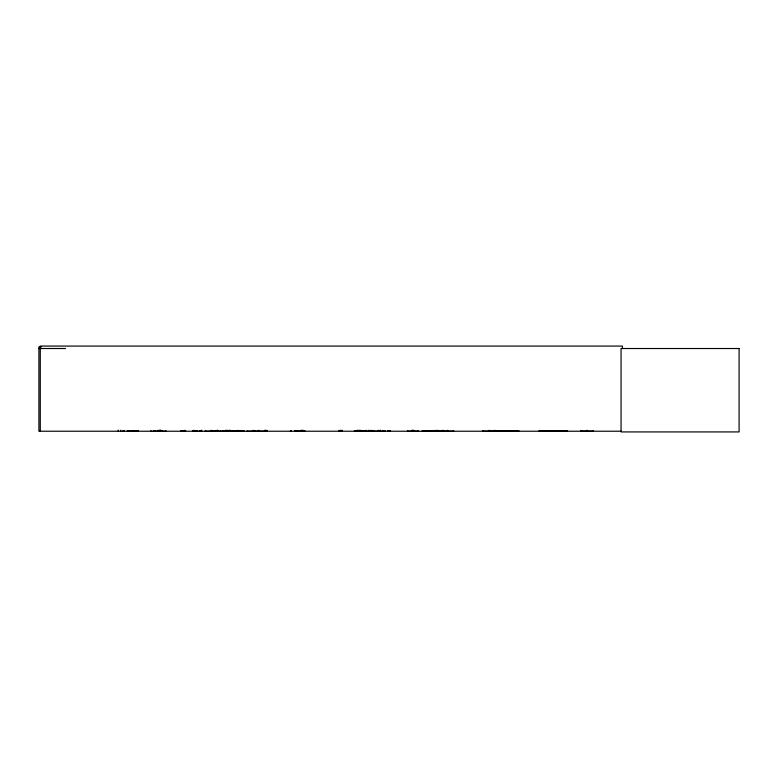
<?xml version="1.0" encoding="UTF-8"?>
<svg xmlns="http://www.w3.org/2000/svg" width="778" height="778" viewBox="0 0 778 778"><rect width="100%" height="100%" fill="white"/><g stroke="black" fill="none" stroke-linecap="round" stroke-linejoin="round"><path stroke-width="1.17" d="M431.42 431.197L431.42 430.535M443.927 431.197L444.014 430.535M362.363 431.119L362.392 430.535M384.838 431.119L384.857 430.594L384.896 431.226L354.301 431.158M247.034 431.226L265.288 431.158M205.032 431.226L243.854 431.177M215.263 431.119L215.341 430.535M566.89 431.226L567.298 430.856L538.882 431.226L567.551 431.187L567.288 430.565M540.078 431.207L540.593 431.187M560.004 431.207L560.131 430.565M560.442 430.565L560.111 430.856M561.415 431.226L561.638 430.565M297.789 431.226L304.636 430.594M180.593 431.226L185.504 430.594M160.618 431.119L160.725 430.594L160.813 431.226M160.696 431.119L160.569 430.185M199.256 431.158L199.771 430.594M368.48 431.119L368.5 430.594M549.375 431.022L550.124 431.207M552.477 430.565L551.719 431.207M563.972 431.207L564.138 430.565M564.108 431.022L564.789 430.565M567.074 431.207L538.998 431.022M482.934 431.138L518.722 431.177M483.196 431.138L483.245 430.594M493.388 431.138L493.437 430.594M430.662 431.138L430.711 430.594M440.251 431.138L440.309 430.594M298.237 431.138L298.314 430.594M160.171 431.138L159.986 430.185M41.331 346.949L38.9 346.949L38.9 431.226L621.214 431.226M38.9 348.515L65.585 348.515M228.265 430.681L243.845 430.681M422.318 430.681L437.888 430.681M490.052 430.681L518.712 430.681M228.236 430.905L243.874 430.905M422.279 430.905L437.917 430.886M490.014 430.886L518.741 430.905M193.061 430.594L197.952 431.158M267.039 431.119L267.476 431.138M422.298 431.177L453.73 431.158M580.923 431.051L593.429 431.138L593.429 430.535M197.486 431.138L197.398 430.594M230.473 431.119L230.453 430.36M222.907 431.138L222.839 430.594L222.771 431.226M243.037 431.138L242.969 430.594M448.507 431.138L448.449 430.594L448.391 431.226M223.082 431.119L223.014 430.535M500.857 431.138L500.799 430.594M362.033 431.119L361.964 430.535M254.805 431.138L254.756 430.594M418.7 431.138L407.604 431.138M418.447 431.119L418.389 430.535M453.516 431.138L453.477 430.594L453.438 431.226M442.371 431.226L442.118 430.594L442.079 431.226M366.059 431.138L366.068 430.36M365.913 431.119L365.884 430.535M227.886 431.051L227.886 430.594M622.429 348.515L622.429 346.074L40.271 346.074L40.271 431.226M587.4 430.36L587.4 431.226M586.962 430.36L586.962 431.226M580.923 430.535L580.923 431.226M500.75 430.535L500.75 431.226M495.032 430.36L495.032 431.226M494.672 430.36L494.672 431.226M493.485 430.535L493.485 431.226M489.381 430.36L489.381 431.226M489.022 430.36L489.022 431.226M483.303 430.535L483.303 431.226M448.206 430.535L448.206 431.226M447.379 430.36L447.379 431.226M446.98 430.36L446.98 431.226M443.304 430.36L443.304 431.226M442.906 430.36L442.867 431.226M442.536 430.36L442.536 431.226M440.367 430.535L440.367 431.226M438.802 430.535L438.802 431.226M437.907 430.36L437.965 431.226M437.537 430.36L437.469 431.226M436.847 430.535L436.847 431.226M436.623 430.36L436.623 431.226M436.293 430.36L436.293 431.226M435.661 430.535L435.661 431.226M435.583 430.535L435.583 431.226M434.231 430.36L434.231 431.226M430.769 430.535L430.769 431.226M413.663 430.185L413.663 431.226M412.457 430.36L412.457 431.226L412.418 430.185M412.077 430.36L412.077 431.226M407.516 430.535L407.516 431.226M390.109 430.535L390.109 431.226M389.836 430.535L389.836 431.226M388.912 430.535L388.912 431.226M388.31 430.535L388.31 431.226M387.541 430.535L387.541 431.226M383.885 430.535L383.885 431.226M383.204 430.535L383.204 431.226M380.286 430.185L380.335 431.226M379.956 430.36L379.956 431.226M378.176 430.185L377.904 431.226M374.403 430.535L374.403 431.226M374.024 430.535L374.024 431.226M372.147 430.535L372.147 431.226M371.709 430.36L371.709 431.226M371.291 430.36L371.291 431.226M370.017 430.36L370.017 431.226M368.996 430.36L368.996 431.226M368.577 430.36L368.587 431.226M366.428 430.36L366.428 431.226M364.882 430.535L364.882 431.226M362.723 430.535L362.723 431.226M360.778 430.36L360.778 431.226M360.418 430.36L360.418 431.226M359.436 430.185L359.436 431.226M358.473 430.36L358.473 431.226M358.259 430.36L358.259 431.226M357.326 430.185L357.326 431.226M356.402 430.535L356.402 431.226M354.7 430.535L354.7 431.226M342.096 430.185L342.096 431.226M340.842 430.185L340.842 431.226M339.033 430.185L339.033 431.226M304.713 430.535L304.713 431.226M302.856 430.36L302.856 431.226M302.642 430.36L302.642 431.226M302.224 430.185L302.224 431.226M301.008 430.185L301.008 431.226M298.382 430.535L298.382 431.226M297.342 430.535L297.342 431.226M296.788 430.535L296.788 431.226M295.844 430.535L295.844 431.226M294.774 430.535L294.774 431.226M291.371 430.535L291.371 431.226M291.196 430.535L291.196 431.226M290.437 430.535L290.437 431.226M266.922 430.535L266.922 431.226M266.844 430.535L266.844 431.226M266.105 430.185L266.105 431.226M265.493 430.36L265.493 431.226M264.89 430.185L264.89 431.226M259.171 430.36L259.171 431.226M258.811 430.36L258.811 431.226M257.625 430.535L257.625 431.226M254.707 430.535L254.707 431.226M253.521 430.36L253.521 431.226M253.161 430.36L253.161 431.226M247.443 430.535L247.443 431.226M242.901 430.535L242.901 431.226M238.029 430.36L238.029 431.226M237.757 430.36L237.757 431.226M235.044 430.535L235.044 431.226M233.167 430.535L233.167 431.226M230.385 430.535L230.385 431.226M230.181 430.36L230.181 431.226M229.432 430.185L229.432 431.226M227.798 430.535L227.798 431.226M227.623 430.185L227.623 431.226M225.61 430.36L225.61 431.226M225.348 430.36L225.309 431.226M220.456 430.535L220.456 431.226M217.889 430.36L217.889 431.226M217.626 430.36L217.626 431.226M217.393 430.36L217.393 431.226M217.052 430.36L217.052 431.226M213.143 430.535L213.143 431.226M212.841 430.535L212.841 431.226M211.422 430.36L211.422 431.226M211.081 430.36L211.081 431.226M205.46 430.535L205.46 431.226M201.687 430.185L201.687 431.226M201.278 430.36L201.288 431.226M199.858 430.535L199.936 431.226M197.32 430.535L197.32 431.226M193.917 430.36L193.917 431.226M193.771 430.36L193.771 431.226M192.973 430.535L192.973 431.226M185.582 430.535L185.582 431.226M184.794 430.36L184.794 431.226M184.639 430.36L184.639 431.226M181.245 430.535L181.245 431.226M165.84 430.535L165.84 431.226L153.324 431.197L153.334 430.535M162.164 430.36L162.164 431.226M159.791 430.36L159.811 431.226M159.364 430.36L159.373 431.226M158.129 430.185L158.129 431.226M157.613 430.535L157.613 431.226M155.017 430.535L155.017 431.226M154.316 430.535L154.355 431.226M153.655 430.535L153.655 431.226M151.01 430.535L151.01 431.226M138.241 430.535L138.241 431.226M137.988 430.535L137.939 431.226M137.716 430.535L137.716 431.226M137.443 430.535L137.443 431.226M137.317 430.535L137.317 431.226M137.123 430.535L137.161 431.226M136.296 430.535L136.296 431.226M136.189 430.535L136.189 431.226M136.053 430.535L136.053 431.226M135.673 430.535L135.742 431.226M135.596 430.535L135.596 431.226M135.391 430.535L135.391 431.226M135.158 430.535L135.158 431.226M135.032 430.535L135.032 431.226M134.857 430.535L134.857 431.226M134.594 430.535L134.594 431.226M134.361 430.535L134.361 431.226M133.933 430.535L133.933 431.226M133.728 430.535L133.728 431.226M132.571 430.535L132.542 431.226L132.513 430.535M132.299 430.535L132.299 431.226M132.124 430.535L132.124 431.226M131.638 430.535L131.628 431.226M131.336 430.535L131.375 431.226M129.877 430.535L129.877 431.226M129.323 430.535L129.323 431.226M128.38 430.535L128.38 431.226M127.31 430.535L127.31 431.226M123.897 430.535L123.897 431.226M123.731 430.535L123.731 431.226M122.973 430.535L122.973 431.226M120.716 430.185L120.716 431.226M118.275 430.185L118.275 431.226M739.1 348.515L621.058 348.515L621.058 431.926L739.1 431.926L739.1 348.515M490.665 431.138L490.617 430.594L490.568 431.226M226.369 431.226L226.369 430.36L226.369 431.226M131.881 431.226L131.881 430.535L131.861 431.226"/></g></svg>
